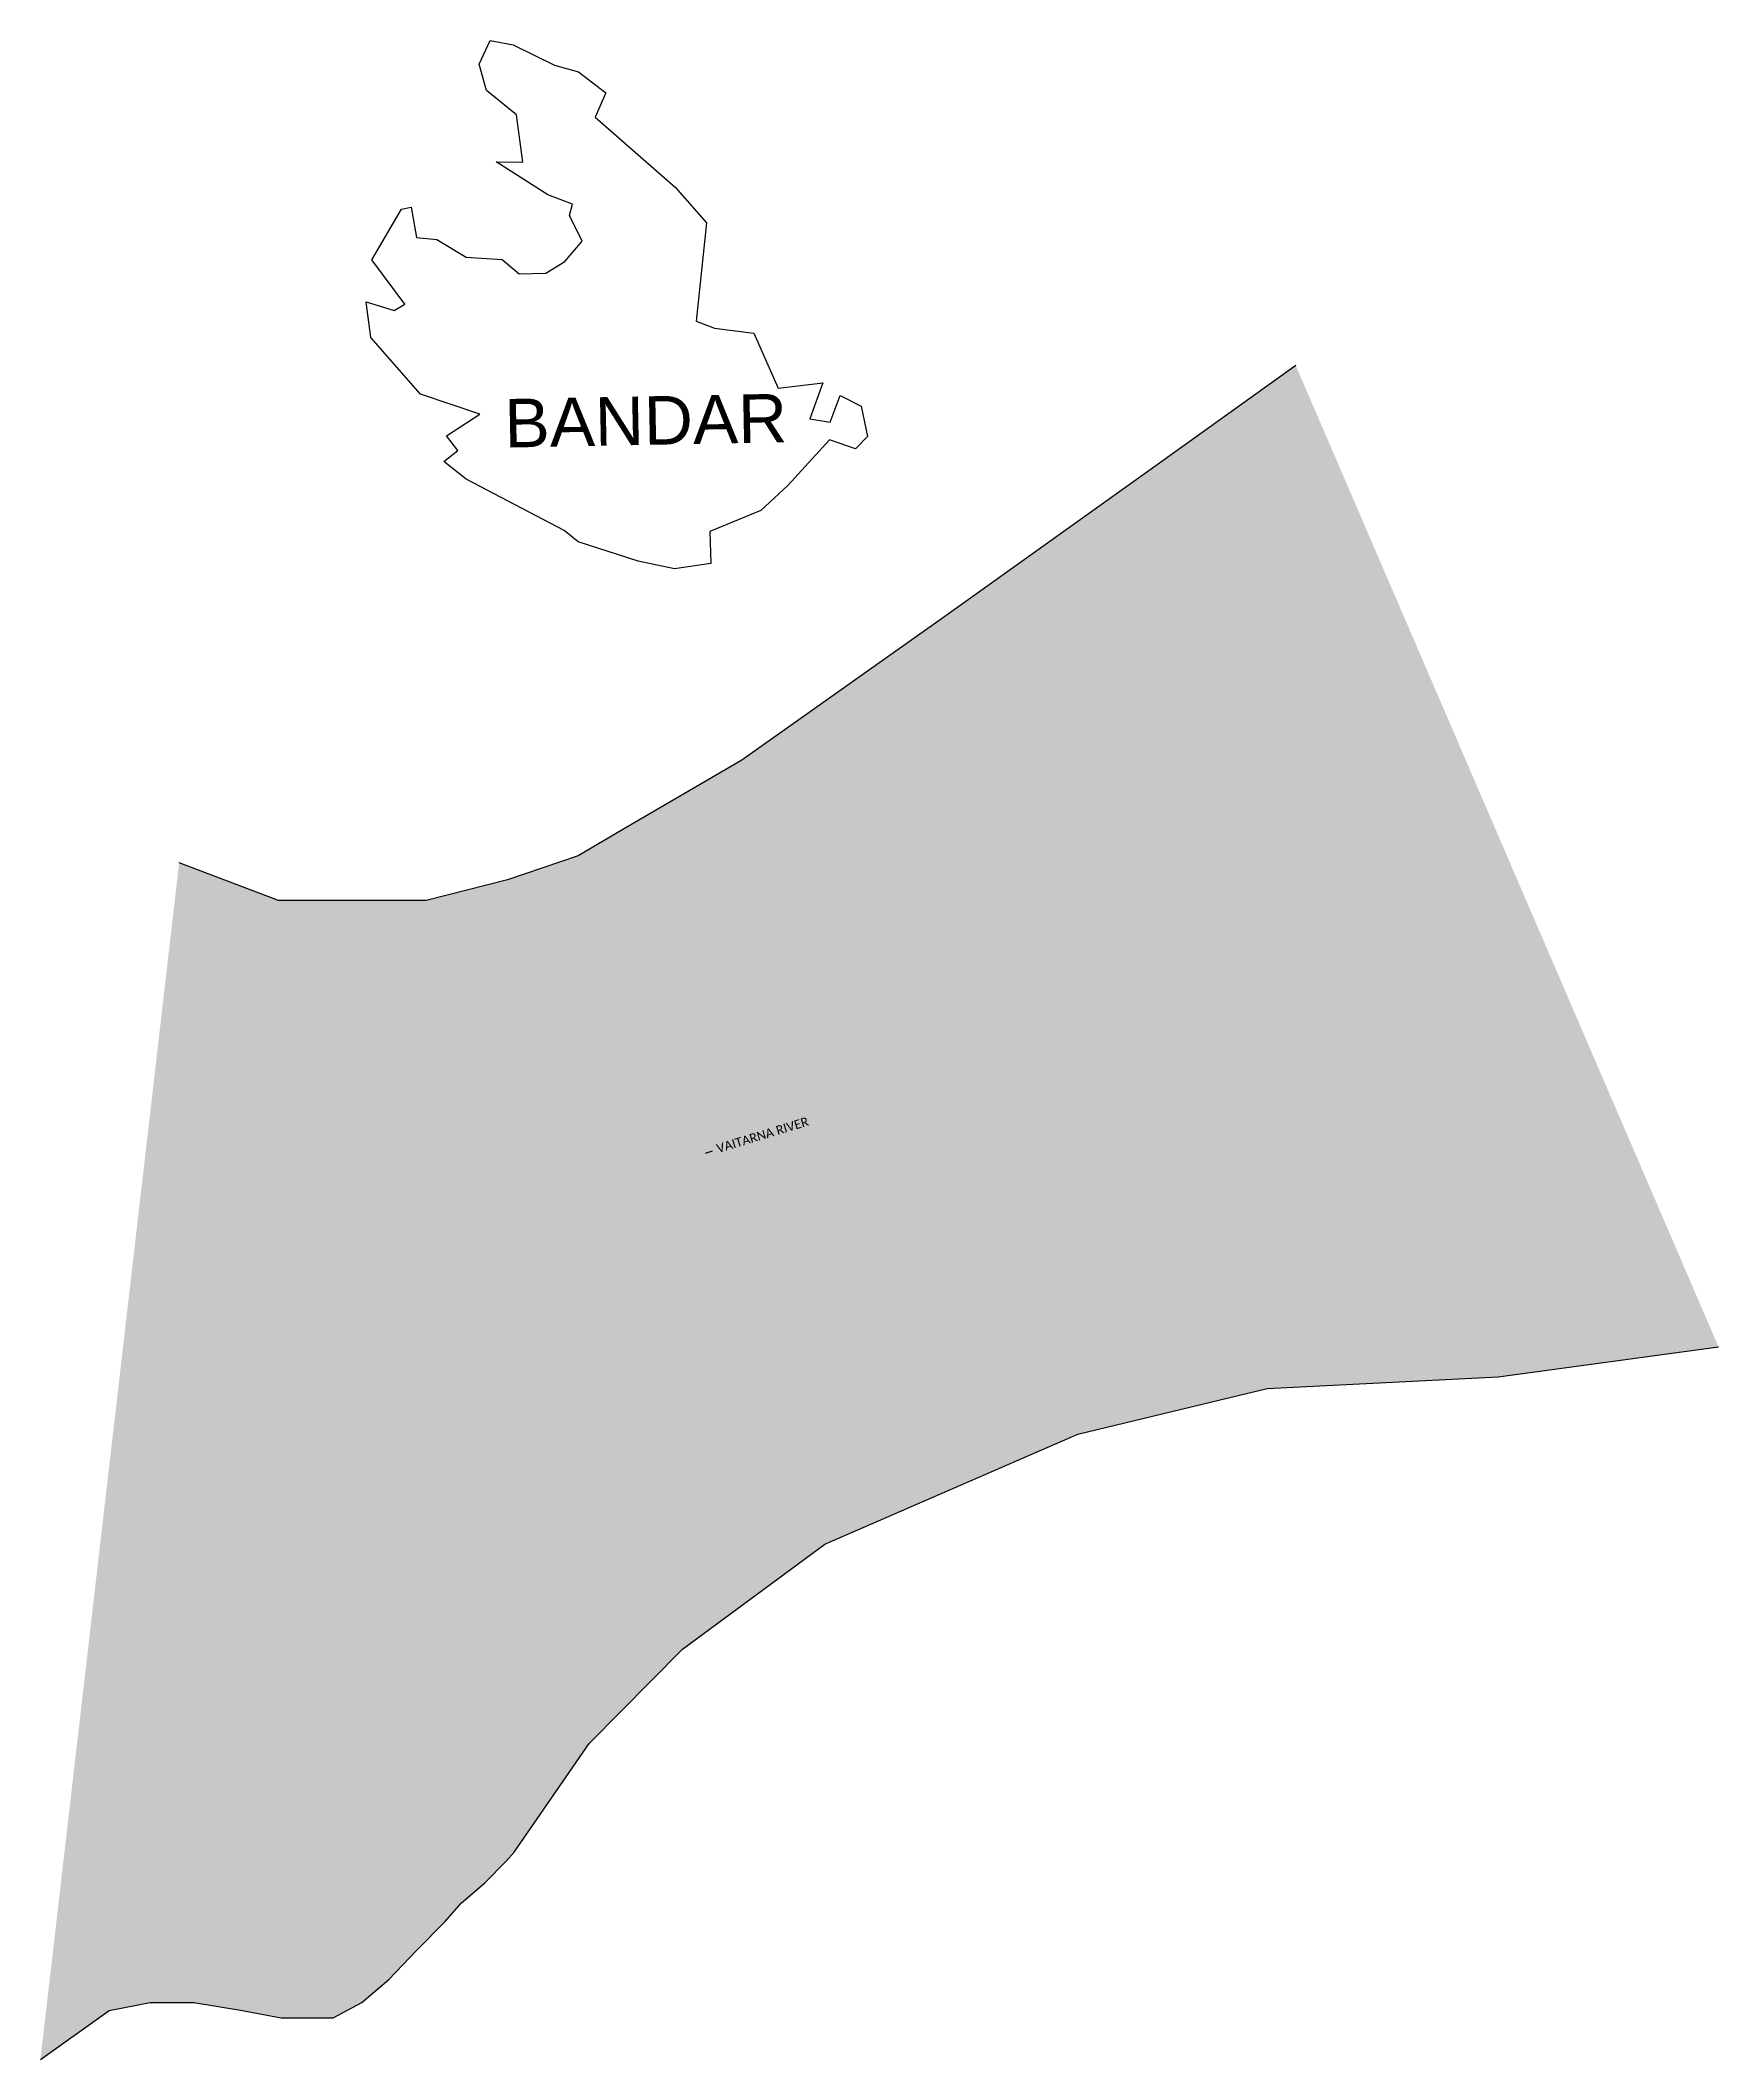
# Model space of a CAD drawing. Header units: metres. Extents: x 264751 to 268509, y 2155418 to 2159939.
import ezdxf

# ---------------------------------------------------------------- set-up
doc = ezdxf.new("R2010")
doc.units = ezdxf.units.M
for name, color, linetype in [('ARROW', 7, 'Continuous'), ('RIVER', 4, 'Continuous'), ('RIVER TEXT', 7, 'Continuous'), ('village', 3, 'Continuous'), ('VILLAGE NAME', 250, 'Continuous')]:
    doc.layers.add(name, color=color, linetype=linetype)
doc.styles.get("Standard").update_dxf_attribs({"font": 'simplex.shx'})
doc.dimstyles.get("Standard").update_dxf_attribs({"dimtxt": 0.18, "dimasz": 0.18, "dimexe": 0.18, "dimexo": 0.0625, "dimgap": 0.09, "dimtad": 0, "dimtih": 1, "dimtoh": 1, "dimdec": 4, "dimzin": 0, "dimdsep": 46, "dimtxsty": 'Standard', "dimcen": 0.09, "dimadec": 0, "dimazin": 0, "dimtfac": 1, "dimtdec": 4, "dimtofl": 0, "dimtmove": 0, "dimatfit": 3, "dimfxl": 1, "dimtolj": 1, "dimtzin": 0, "dimarcsym": 0})

msp = doc.modelspace()

# ---------------------------------------------------------------- hatches: boundary and pattern name
at = {"layer": 'RIVER'}
h = msp.add_hatch(dxfattribs=at)
h.set_pattern_fill('DASH', color=256, scale=5)
h.paths.add_polyline_path([(267562, 2159211.1), (267246.4, 2158985.5), (266781.6, 2158653.2), (266321.3, 2158327.6), (266055.2, 2158172.1), (265955.2, 2158113.7), (265796.9, 2158060), (265614.6, 2158013.5), (265283.9, 2158013.5), (265061.5, 2158097.6), (264750.8, 2155417.8), (264904.7, 2155527.8), (264996.3, 2155545.5), (265030.2, 2155545.5), (265094.2, 2155545.5), (265198.6, 2155528.7), (265289.8, 2155511.2), (265353.6, 2155511.2), (265406.7, 2155511.2), (265470.5, 2155545.4), (265531.3, 2155597), (265593.1, 2155662.2), (265656.9, 2155727.3), (265694, 2155769.2), (265745, 2155812.6), (265794.5, 2155863), (265811.6, 2155882), (265979.4, 2156125.4), (266189, 2156337), (266507.5, 2156572.2), (267073.7, 2156818.2), (267497.6, 2156920.3), (268015.2, 2156946.4), (268508.8, 2157013.6)])
h.paths.add_polyline_path([(266267.6, 2157433.4), (266483.6, 2157499.2), (266469.5, 2157545.6), (266253.5, 2157479.8)], flags=24)
h.paths.add_polyline_path([(266267.6, 2157433.4), (266483.6, 2157499.2), (266469.5, 2157545.6), (266253.5, 2157479.8)], flags=24)
h = msp.add_hatch(dxfattribs=at)
h.set_pattern_fill('DASH', color=256, scale=5)
h.paths.add_polyline_path([(267562, 2159211.1), (267246.4, 2158985.5), (266781.6, 2158653.2), (266321.3, 2158327.6), (266055.2, 2158172.1), (265955.2, 2158113.7), (265796.9, 2158060), (265614.6, 2158013.5), (265283.9, 2158013.5), (265061.5, 2158097.6), (264750.8, 2155417.8), (264904.7, 2155527.8), (264996.3, 2155545.5), (265030.2, 2155545.5), (265094.2, 2155545.5), (265198.6, 2155528.7), (265289.8, 2155511.2), (265353.6, 2155511.2), (265406.7, 2155511.2), (265470.5, 2155545.4), (265531.3, 2155597), (265593.1, 2155662.2), (265656.9, 2155727.3), (265694, 2155769.2), (265745, 2155812.6), (265794.5, 2155863), (265811.6, 2155882), (265979.4, 2156125.4), (266189, 2156337), (266507.5, 2156572.2), (267073.7, 2156818.2), (267497.6, 2156920.3), (268015.2, 2156946.4), (268508.8, 2157013.6)])
h.paths.add_polyline_path([(266267.6, 2157433.4), (266483.6, 2157499.2), (266469.5, 2157545.6), (266253.5, 2157479.8)], flags=24)
h.paths.add_polyline_path([(266267.6, 2157433.4), (266483.6, 2157499.2), (266469.5, 2157545.6), (266253.5, 2157479.8)], flags=24)

# ---------------------------------------------------------------- linework, layer by layer
for points in [[(267562, 2159211.1), (267246.4, 2158985.5), (266781.6, 2158653.2), (266321.3, 2158327.6), (266055.2, 2158172.1), (265955.2, 2158113.7), (265796.9, 2158060), (265614.6, 2158013.5), (265283.9, 2158013.5), (265061.5, 2158097.6)], [(267562, 2159211.1), (267246.4, 2158985.5), (266781.6, 2158653.2), (266321.3, 2158327.6), (266055.2, 2158172.1), (265955.2, 2158113.7), (265796.9, 2158060), (265614.6, 2158013.5), (265283.9, 2158013.5), (265061.5, 2158097.6)], [(264750.8, 2155417.8), (264904.7, 2155527.8), (264996.3, 2155545.5), (265030.2, 2155545.5), (265094.2, 2155545.5), (265198.6, 2155528.7), (265289.8, 2155511.2), (265353.6, 2155511.2), (265406.7, 2155511.2), (265470.5, 2155545.4), (265531.3, 2155597), (265593.1, 2155662.2), (265656.9, 2155727.3), (265694, 2155769.2), (265745, 2155812.6), (265794.5, 2155863), (265811.6, 2155882), (265979.4, 2156125.4), (266189, 2156337), (266507.5, 2156572.2), (267073.7, 2156818.2), (267497.6, 2156920.3), (268015.2, 2156946.4), (268508.8, 2157013.6)], [(264750.8, 2155417.8), (264904.7, 2155527.8), (264996.3, 2155545.5), (265030.2, 2155545.5), (265094.2, 2155545.5), (265198.6, 2155528.7), (265289.8, 2155511.2), (265353.6, 2155511.2), (265406.7, 2155511.2), (265470.5, 2155545.4), (265531.3, 2155597), (265593.1, 2155662.2), (265656.9, 2155727.3), (265694, 2155769.2), (265745, 2155812.6), (265794.5, 2155863), (265811.6, 2155882), (265979.4, 2156125.4), (266189, 2156337), (266507.5, 2156572.2), (267073.7, 2156818.2), (267497.6, 2156920.3), (268015.2, 2156946.4), (268508.8, 2157013.6)]]:
    msp.add_lwpolyline(points, dxfattribs=at)
at = {"layer": 'village', "color": 3, "true_color": 0x00ff00}
msp.add_polyline3d([(266602.9, 2159052.7, 0), (266576.4, 2159025.1, 0), (266517.6, 2159044.9, 0), (266424.4, 2158942.4, 0), (266364.4, 2158886.8, 0), (266249.8, 2158839.4, 0), (266252.3, 2158768.2, 0), (266170.6, 2158756.4, 0), (266089.3, 2158772.9, 0), (265955.3, 2158816.3, 0), (265923.5, 2158842.2, 0), (265704.5, 2158956.8, 0), (265654.4, 2158996.1, 0), (265685.3, 2159021.1, 0), (265659.9, 2159054, 0), (265735.1, 2159102.4, 0), (265602.2, 2159146.8, 0), (265490.4, 2159274.2, 0), (265480.2, 2159353.6, 0), (265543.1, 2159334.2, 0), (265567, 2159348.5, 0), (265492.7, 2159448.2, 0), (265559.5, 2159561.3, 0), (265581.3, 2159566.1, 0), (265592.7, 2159498.3, 0), (265638.6, 2159493.6, 0), (265703.9, 2159454, 0), (265785.2, 2159448.6, 0), (265823, 2159416.5, 0), (265882.8, 2159418.1, 0), (265925.1, 2159443.9, 0), (265964.3, 2159489.9, 0), (265935.9, 2159547.3, 0), (265942.4, 2159572.4, 0), (265887, 2159593.8, 0), (265771.2, 2159667.1, 0), (265831.2, 2159667, 0), (265817.3, 2159772.3, 0), (265749.4, 2159827.5, 0), (265733.2, 2159886.4, 0), (265758.2, 2159939.4, 0), (265809.2, 2159929.6, 0), (265901.7, 2159884.2, 0), (265955.4, 2159868.7, 0), (266016.9, 2159822, 0), (265993.1, 2159767.4, 0), (266172.5, 2159611, 0), (266242.1, 2159530.6, 0), (266219.2, 2159310.3, 0), (266260.4, 2159295, 0), (266348.2, 2159283.6, 0), (266402.9, 2159160.7, 0), (266502.9, 2159172.4, 0), (266473.9, 2159091.6, 0), (266519.6, 2159084.1, 0), (266541.4, 2159144.5, 0), (266589, 2159120.2, 0)], close=True, dxfattribs=at)

# ---------------------------------------------------------------- texts
at = {"layer": 'RIVER TEXT', "insert": (266218.7, 2157453.5), "char_height": 20, "attachment_point": 1, "rotation": 16.9314}
msp.add_mtext_dynamic_manual_height_columns('\\pxqc;{\\fCalibri|b0|i0|c0|p34;VAITARNA RIVER} ', width=305.926, gutter_width=1, heights=[20.5], dxfattribs=at)
msp.add_mtext_dynamic_manual_height_columns('\\pxqc;{\\fCalibri|b0|i0|c0|p34;VAITARNA RIVER} ', width=305.926, gutter_width=1, heights=[20.5], dxfattribs=at)
msp.add_mtext_dynamic_manual_height_columns('\\pxqc;{\\fCalibri|b0|i0|c0|p34;VAITARNA RIVER} ', width=305.926, gutter_width=1, heights=[20.5], dxfattribs=at)
msp.add_mtext_dynamic_manual_height_columns('\\pxqc;{\\fCalibri|b0|i0|c0|p34;VAITARNA RIVER} ', width=305.926, gutter_width=1, heights=[20.5], dxfattribs=at)
at = {"layer": 'VILLAGE NAME', "insert": (265788.8, 2159136.2), "char_height": 108.748, "attachment_point": 1, "rotation": 1.1028}
msp.add_mtext_dynamic_manual_height_columns('{\\fArial|b0|i0|c0|p34;BANDAR}', width=726.929, gutter_width=543.7, heights=[0], dxfattribs=at)

# ---------------------------------------------------------------- leaders
at = {"layer": 'ARROW'}
msp.add_leader([(266239.9, 2157447.7), (266255.6, 2157453)], dimstyle='Standard', override={"dimasz": 3, "dimgap": 0.09, "dimtad": 0}, dxfattribs=at)
msp.add_leader([(266239.9, 2157447.7), (266255.6, 2157453)], dimstyle='Standard', override={"dimasz": 3, "dimgap": 0.09, "dimtad": 0}, dxfattribs=at)
msp.add_leader([(266239.9, 2157447.7), (266255.6, 2157453)], dimstyle='Standard', override={"dimasz": 3, "dimgap": 0.09, "dimtad": 0}, dxfattribs=at)
msp.add_leader([(266239.9, 2157447.7), (266255.6, 2157453)], dimstyle='Standard', override={"dimasz": 3, "dimgap": 0.09, "dimtad": 0}, dxfattribs=at)

doc.saveas('drawing.dxf')
